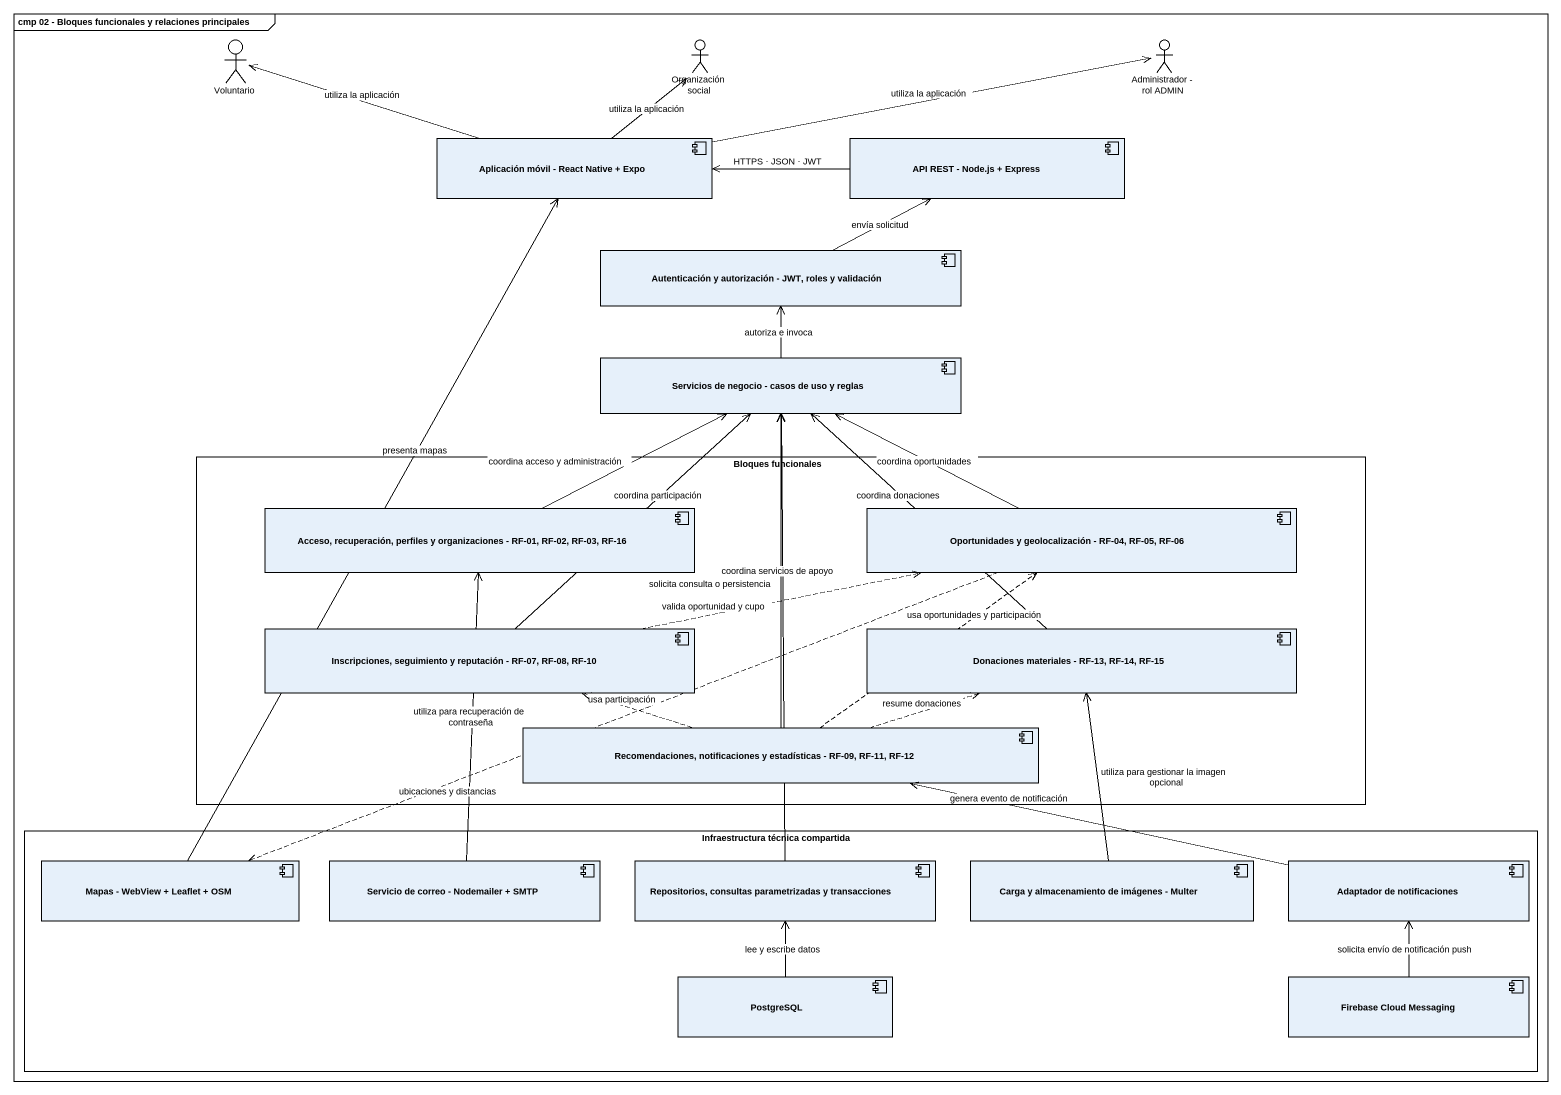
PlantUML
@startuml
mainframe cmp 02 - Bloques funcionales y relaciones principales
actor Voluntario
actor "Organización social" as Organización_social
actor "Administrador - rol ADMIN" as Administrador_rol_ADMIN
component "Aplicación móvil - React Native + Expo" as Aplicación_móvil_React
component "API REST - Node.js + Express" as API_REST_Node_js_Express
component "Autenticación y autorización - JWT, roles y validación" as Autenticación_y
component "Servicios de negocio - casos de uso y reglas" as Servicios_de_negocio_casos
rectangle "Bloques funcionales" as Bloques_funcionales {
  component "Acceso, recuperación, perfiles y organizaciones - RF-01, RF-02, RF-03, RF-16" as Acceso_recuperación
  component "Oportunidades y geolocalización - RF-04, RF-05, RF-06" as Oportunidades_y
  component "Inscripciones, seguimiento y reputación - RF-07, RF-08, RF-10" as Inscripciones_seguimiento_y
  component "Donaciones materiales - RF-13, RF-14, RF-15" as Donaciones_materiales_RF_13
  component "Recomendaciones, notificaciones y estadísticas - RF-09, RF-11, RF-12" as Recomendaciones
}
rectangle "Infraestructura técnica compartida" as Infraestructura_técnica {
  component "Mapas - WebView + Leaflet + OSM" as Mapas_WebView_Leaflet_OSM
  component "Servicio de correo - Nodemailer + SMTP" as Servicio_de_correo
  component "Repositorios, consultas parametrizadas y transacciones" as Repositorios_consultas
  component "Carga y almacenamiento de imágenes - Multer" as Carga_y_almacenamiento_de
  component "Adaptador de notificaciones" as Adaptador_de_notificaciones
  component PostgreSQL
  component "Firebase Cloud Messaging" as Firebase_Cloud_Messaging
}
Voluntario <-right- Aplicación_móvil_React : utiliza la aplicación
Organización_social <-- Aplicación_móvil_React : utiliza la aplicación
Administrador_rol_ADMIN <-left- Aplicación_móvil_React : utiliza la aplicación
Aplicación_móvil_React <-right- API_REST_Node_js_Express : HTTPS · JSON · JWT
Aplicación_móvil_React <-- Mapas_WebView_Leaflet_OSM : presenta mapas
API_REST_Node_js_Express <-left- Autenticación_y : envía solicitud
Autenticación_y <-- Servicios_de_negocio_casos : autoriza e invoca
Servicios_de_negocio_casos <-left- Acceso_recuperación : coordina acceso y administración
Servicios_de_negocio_casos <-right- Oportunidades_y : coordina oportunidades
Servicios_de_negocio_casos <-- Inscripciones_seguimiento_y : coordina participación
Servicios_de_negocio_casos <-- Donaciones_materiales_RF_13 : coordina donaciones
Servicios_de_negocio_casos <-- Recomendaciones : coordina servicios de apoyo
Servicios_de_negocio_casos <-- Repositorios_consultas : solicita consulta o persistencia
Acceso_recuperación <-- Servicio_de_correo : utiliza para recuperación de contraseña
Oportunidades_y .left.> Mapas_WebView_Leaflet_OSM : ubicaciones y distancias
Inscripciones_seguimiento_y .right.> Oportunidades_y : valida oportunidad y cupo
Donaciones_materiales_RF_13 <-- Carga_y_almacenamiento_de : utiliza para gestionar la imagen opcional
Recomendaciones .up.> Oportunidades_y : usa oportunidades y participación
Recomendaciones .left.> Inscripciones_seguimiento_y : usa participación
Recomendaciones .right.> Donaciones_materiales_RF_13 : resume donaciones
Recomendaciones <-right- Adaptador_de_notificaciones : genera evento de notificación
Repositorios_consultas <-- PostgreSQL : lee y escribe datos
Adaptador_de_notificaciones <-- Firebase_Cloud_Messaging : solicita envío de notificación push
@enduml
